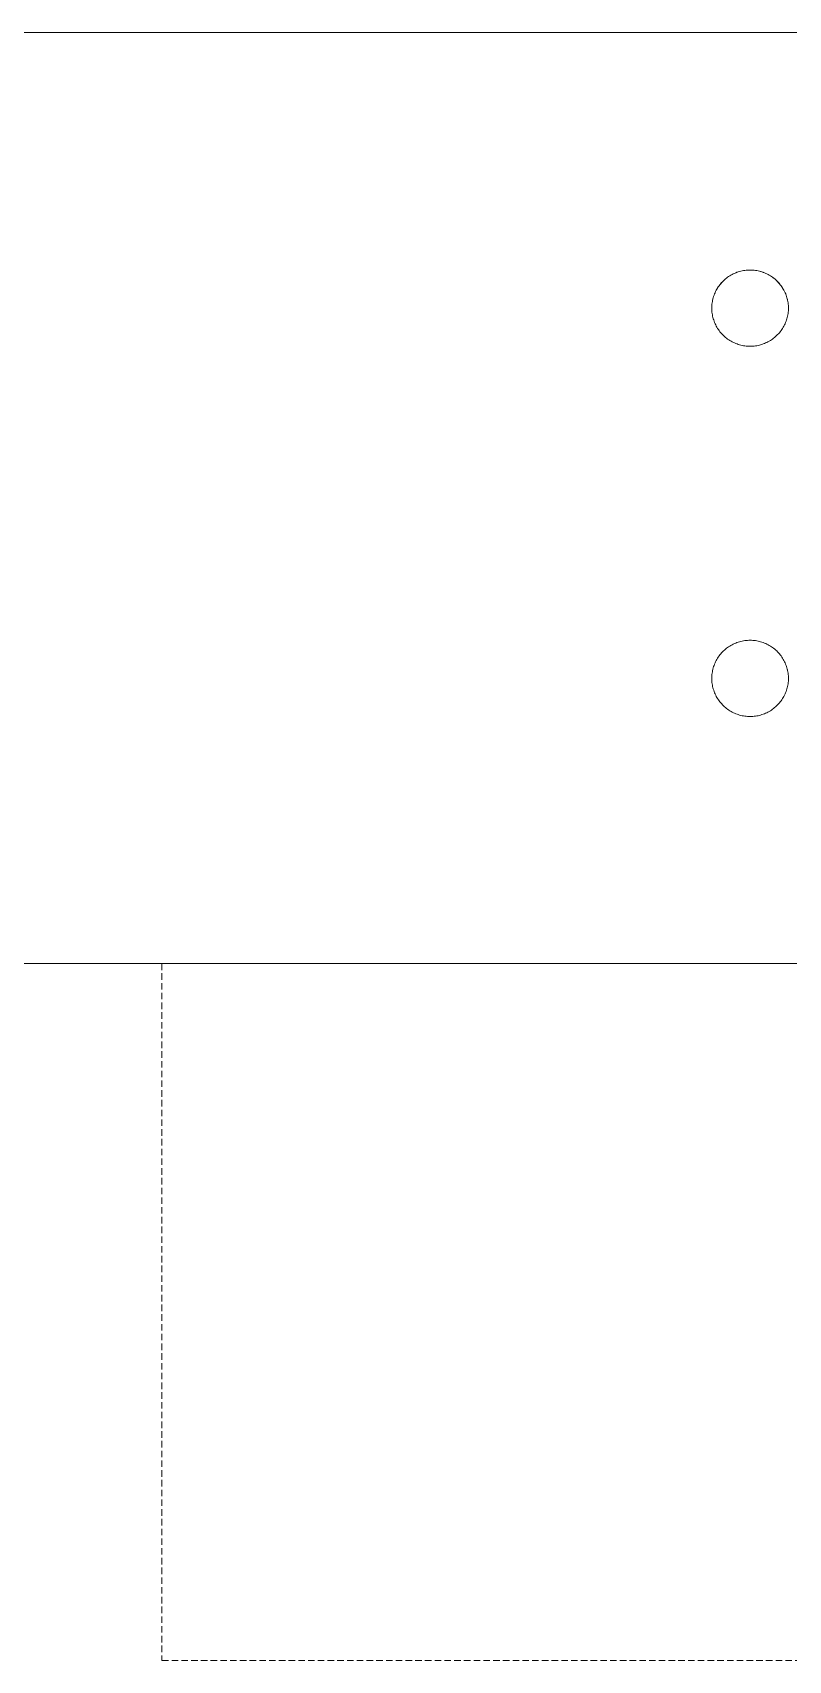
# Model space of a CAD drawing. Header units: millimetres. Extents: x -67 to 4862, y -244 to 3199.
# Drawn here: x 1088.2 to 1236, y 1028.8 to 1347.1 of the extents above; entities that cross this region are included whole.
import ezdxf

# ---------------------------------------------------------------- set-up
doc = ezdxf.new("R2010")
doc.units = ezdxf.units.MM
doc.linetypes.add('HIDDEN', pattern=[1.905, 1.27, -0.635])
doc.layers.add('ZANO_R', color=7, linetype='Continuous', lineweight=0)
doc.layers.add('ZANO_R_przerywana', color=7, linetype='HIDDEN', lineweight=0)

msp = doc.modelspace()

# ---------------------------------------------------------------- linework, layer by layer
at = {"layer": 'ZANO_R'}
for p, q in [((1263.53, 1347.09), (418.75, 1347.09)), ((1223.25, 1298.56), (1223.44, 1298.74)), ((1223.26, 1298.57), (1223.45, 1298.74)), ((1223.44, 1298.74), (1223.64, 1298.91)), ((1223.45, 1298.74), (1223.65, 1298.91)), ((1223.64, 1298.91), (1223.84, 1299.07)), ((1223.65, 1298.91), (1223.85, 1299.08)), ((1223.84, 1299.07), (1224.05, 1299.23)), ((1223.85, 1299.08), (1224.06, 1299.23)), ((1224.05, 1299.23), (1224.27, 1299.38)), ((1224.06, 1299.23), (1224.27, 1299.38)), ((1224.27, 1299.38), (1224.49, 1299.53)), ((1224.27, 1299.38), (1224.49, 1299.52)), ((1224.49, 1299.53), (1224.72, 1299.66)), ((1224.49, 1299.52), (1224.71, 1299.65)), ((1224.71, 1299.65), (1224.94, 1299.78)), ((1224.72, 1299.66), (1224.95, 1299.79)), ((1224.94, 1299.78), (1225.17, 1299.9)), ((1224.95, 1299.79), (1225.18, 1299.9)), ((1225.17, 1299.9), (1225.41, 1300.01)), ((1225.18, 1299.9), (1225.42, 1300.01)), ((1225.41, 1300.01), (1225.65, 1300.11)), ((1225.42, 1300.01), (1225.66, 1300.11)), ((1225.65, 1300.11), (1225.9, 1300.2)), ((1225.66, 1300.11), (1225.9, 1300.21)), ((1225.9, 1300.2), (1226.14, 1300.29)), ((1225.9, 1300.21), (1226.15, 1300.29)), ((1226.14, 1300.29), (1226.39, 1300.37)), ((1226.15, 1300.29), (1226.4, 1300.37)), ((1226.39, 1300.37), (1226.65, 1300.43)), ((1226.4, 1300.37), (1226.65, 1300.44)), ((1226.65, 1300.43), (1226.9, 1300.49)), ((1226.65, 1300.44), (1226.9, 1300.49)), ((1226.9, 1300.49), (1227.16, 1300.54)), ((1226.9, 1300.49), (1227.16, 1300.54)), ((1227.16, 1300.54), (1227.42, 1300.58)), ((1227.16, 1300.54), (1227.42, 1300.58)), ((1227.42, 1300.58), (1227.68, 1300.61)), ((1227.42, 1300.58), (1227.68, 1300.61)), ((1227.68, 1300.61), (1227.94, 1300.64)), ((1227.68, 1300.61), (1227.94, 1300.64)), ((1227.94, 1300.64), (1228.2, 1300.65)), ((1227.94, 1300.64), (1228.2, 1300.65)), ((1228.2, 1300.65), (1228.46, 1300.65)), ((1228.2, 1300.65), (1228.46, 1300.65)), ((1228.46, 1300.65), (1228.72, 1300.65)), ((1228.46, 1300.65), (1228.72, 1300.65)), ((1228.72, 1300.65), (1228.98, 1300.64)), ((1228.72, 1300.65), (1228.98, 1300.64)), ((1228.98, 1300.64), (1229.24, 1300.61)), ((1228.98, 1300.64), (1229.24, 1300.61)), ((1229.24, 1300.61), (1229.5, 1300.58)), ((1229.24, 1300.61), (1229.5, 1300.58)), ((1229.5, 1300.58), (1229.76, 1300.54)), ((1229.5, 1300.58), (1229.76, 1300.54)), ((1229.76, 1300.54), (1230.02, 1300.49)), ((1229.76, 1300.54), (1230.02, 1300.49)), ((1230.02, 1300.49), (1230.27, 1300.43)), ((1230.02, 1300.49), (1230.27, 1300.44)), ((1230.27, 1300.44), (1230.52, 1300.37)), ((1230.27, 1300.43), (1230.53, 1300.37)), ((1230.52, 1300.37), (1230.77, 1300.29)), ((1230.53, 1300.37), (1230.78, 1300.29)), ((1230.77, 1300.29), (1231.02, 1300.21)), ((1230.78, 1300.29), (1231.02, 1300.2)), ((1231.02, 1300.21), (1231.26, 1300.11)), ((1231.02, 1300.2), (1231.27, 1300.11)), ((1231.26, 1300.11), (1231.51, 1300.01)), ((1231.27, 1300.11), (1231.51, 1300.01)), ((1231.51, 1300.01), (1231.75, 1299.9)), ((1231.51, 1300.01), (1231.74, 1299.9)), ((1231.74, 1299.9), (1231.98, 1299.79)), ((1231.75, 1299.9), (1231.98, 1299.78)), ((1231.98, 1299.79), (1232.2, 1299.66)), ((1231.98, 1299.78), (1232.21, 1299.65)), ((1232.2, 1299.66), (1232.43, 1299.53)), ((1232.21, 1299.65), (1232.43, 1299.52)), ((1232.43, 1299.53), (1232.65, 1299.38)), ((1232.43, 1299.52), (1232.65, 1299.38)), ((1232.65, 1299.38), (1232.87, 1299.23)), ((1232.65, 1299.38), (1232.86, 1299.23)), ((1232.86, 1299.23), (1233.07, 1299.08)), ((1232.87, 1299.23), (1233.08, 1299.07)), ((1233.07, 1299.08), (1233.27, 1298.91)), ((1233.08, 1299.07), (1233.28, 1298.91)), ((1233.27, 1298.91), (1233.47, 1298.74)), ((1233.28, 1298.91), (1233.48, 1298.74)), ((1233.47, 1298.74), (1233.66, 1298.57)), ((1233.48, 1298.74), (1233.67, 1298.56)), ((1221.25, 1295.23), (1221.32, 1295.49)), ((1221.26, 1295.25), (1221.33, 1295.5)), ((1221.32, 1295.49), (1221.41, 1295.73)), ((1221.33, 1295.5), (1221.42, 1295.75)), ((1221.41, 1295.73), (1221.5, 1295.98)), ((1221.42, 1295.75), (1221.51, 1295.99)), ((1221.5, 1295.98), (1221.61, 1296.22)), ((1221.51, 1295.99), (1221.61, 1296.23)), ((1221.61, 1296.23), (1221.73, 1296.47)), ((1221.61, 1296.22), (1221.72, 1296.45)), ((1221.72, 1296.45), (1221.84, 1296.69)), ((1221.73, 1296.47), (1221.84, 1296.7)), ((1221.84, 1296.7), (1221.97, 1296.93)), ((1221.84, 1296.69), (1221.96, 1296.92)), ((1221.96, 1296.92), (1222.1, 1297.14)), ((1221.97, 1296.93), (1222.11, 1297.15)), ((1222.1, 1297.14), (1222.24, 1297.36)), ((1222.11, 1297.15), (1222.25, 1297.37)), ((1222.24, 1297.36), (1222.39, 1297.57)), ((1222.25, 1297.37), (1222.4, 1297.58)), ((1222.39, 1297.57), (1222.55, 1297.78)), ((1222.4, 1297.58), (1222.56, 1297.79)), ((1222.55, 1297.78), (1222.72, 1297.98)), ((1222.56, 1297.79), (1222.72, 1297.99)), ((1222.72, 1297.99), (1222.89, 1298.19)), ((1222.72, 1297.98), (1222.89, 1298.18)), ((1222.89, 1298.19), (1223.07, 1298.38)), ((1222.89, 1298.18), (1223.07, 1298.37)), ((1223.07, 1298.38), (1223.26, 1298.57)), ((1223.07, 1298.37), (1223.25, 1298.56)), ((1233.66, 1298.57), (1233.85, 1298.38)), ((1233.67, 1298.56), (1233.86, 1298.37)), ((1233.85, 1298.38), (1234.03, 1298.19)), ((1233.86, 1298.37), (1234.03, 1298.18)), ((1234.03, 1298.19), (1234.2, 1297.99)), ((1234.03, 1298.18), (1234.21, 1297.98)), ((1234.2, 1297.99), (1234.36, 1297.79)), ((1234.21, 1297.98), (1234.37, 1297.78)), ((1234.36, 1297.79), (1234.52, 1297.58)), ((1234.37, 1297.78), (1234.53, 1297.57)), ((1234.52, 1297.58), (1234.67, 1297.37)), ((1234.53, 1297.57), (1234.68, 1297.36)), ((1234.67, 1297.37), (1234.81, 1297.15)), ((1234.68, 1297.36), (1234.82, 1297.14)), ((1234.81, 1297.15), (1234.95, 1296.93)), ((1234.82, 1297.14), (1234.96, 1296.92)), ((1234.95, 1296.93), (1235.08, 1296.7)), ((1234.96, 1296.92), (1235.08, 1296.69)), ((1235.08, 1296.7), (1235.2, 1296.47)), ((1235.08, 1296.69), (1235.2, 1296.45)), ((1235.2, 1296.47), (1235.31, 1296.23)), ((1235.2, 1296.45), (1235.31, 1296.22)), ((1235.31, 1296.23), (1235.41, 1295.99)), ((1235.31, 1296.22), (1235.42, 1295.98)), ((1235.41, 1295.99), (1235.5, 1295.75)), ((1235.42, 1295.98), (1235.51, 1295.73)), ((1235.5, 1295.75), (1235.59, 1295.5)), ((1235.51, 1295.73), (1235.6, 1295.49)), ((1235.59, 1295.5), (1235.67, 1295.25)), ((1235.6, 1295.49), (1235.67, 1295.23)), ((1220.96, 1293.19), (1220.97, 1293.45)), ((1220.96, 1293.19), (1220.97, 1292.93)), ((1220.97, 1293.45), (1220.98, 1293.71)), ((1220.97, 1292.93), (1220.98, 1292.67)), ((1220.98, 1293.71), (1221, 1293.97)), ((1220.98, 1292.67), (1221.01, 1292.41)), ((1221, 1293.97), (1221.04, 1294.23)), ((1221.01, 1292.41), (1221.04, 1292.15)), ((1221.04, 1294.23), (1221.08, 1294.49)), ((1221.08, 1294.49), (1221.13, 1294.74)), ((1221.13, 1294.74), (1221.19, 1295)), ((1221.2, 1295.06), (1221.16, 1294.89)), ((1221.19, 1295), (1221.26, 1295.25)), ((1221.25, 1295.23), (1221.2, 1295.06)), ((1235.67, 1295.25), (1235.73, 1295)), ((1235.72, 1295.06), (1235.67, 1295.23)), ((1235.76, 1294.89), (1235.72, 1295.06)), ((1235.73, 1295), (1235.79, 1294.74)), ((1235.79, 1294.74), (1235.84, 1294.49)), ((1235.84, 1294.49), (1235.89, 1294.23)), ((1235.88, 1292.15), (1235.91, 1292.41)), ((1235.89, 1294.23), (1235.92, 1293.97)), ((1235.91, 1292.41), (1235.94, 1292.67)), ((1235.92, 1293.97), (1235.94, 1293.71)), ((1235.94, 1293.71), (1235.96, 1293.45)), ((1235.94, 1292.67), (1235.95, 1292.93)), ((1235.95, 1292.93), (1235.96, 1293.19)), ((1235.96, 1293.45), (1235.96, 1293.19)), ((1221.04, 1292.15), (1221.08, 1291.89)), ((1221.08, 1291.89), (1221.14, 1291.64)), ((1221.14, 1291.64), (1221.2, 1291.38)), ((1221.2, 1291.38), (1221.27, 1291.13)), ((1221.27, 1291.13), (1221.34, 1290.89)), ((1221.34, 1290.89), (1221.43, 1290.64)), ((1221.43, 1290.64), (1221.52, 1290.4)), ((1221.52, 1290.4), (1221.63, 1290.16)), ((1221.63, 1290.16), (1221.74, 1289.92)), ((1221.74, 1289.92), (1221.86, 1289.69)), ((1221.86, 1289.69), (1221.99, 1289.46)), ((1221.99, 1289.46), (1222.12, 1289.24)), ((1222.12, 1289.24), (1222.26, 1289.02)), ((1234.66, 1289.02), (1234.8, 1289.24)), ((1234.8, 1289.24), (1234.93, 1289.46)), ((1234.93, 1289.46), (1235.06, 1289.69)), ((1235.06, 1289.69), (1235.18, 1289.92)), ((1235.18, 1289.92), (1235.29, 1290.16)), ((1235.29, 1290.16), (1235.4, 1290.4)), ((1235.4, 1290.4), (1235.49, 1290.64)), ((1235.49, 1290.64), (1235.58, 1290.89)), ((1235.58, 1290.89), (1235.66, 1291.13)), ((1235.66, 1291.13), (1235.72, 1291.38)), ((1235.72, 1291.38), (1235.79, 1291.64)), ((1235.79, 1291.64), (1235.84, 1291.89)), ((1235.84, 1291.89), (1235.88, 1292.15)), ((1222.26, 1289.02), (1222.41, 1288.81)), ((1222.41, 1288.81), (1222.57, 1288.6)), ((1222.57, 1288.6), (1222.74, 1288.4)), ((1222.74, 1288.4), (1222.91, 1288.21)), ((1222.91, 1288.21), (1223.09, 1288.02)), ((1223.09, 1288.02), (1223.27, 1287.83)), ((1223.27, 1287.83), (1223.46, 1287.66)), ((1223.46, 1287.66), (1223.66, 1287.49)), ((1223.66, 1287.49), (1223.86, 1287.32)), ((1223.86, 1287.32), (1224.07, 1287.17)), ((1224.07, 1287.17), (1224.29, 1287.02)), ((1224.29, 1287.02), (1224.5, 1286.88)), ((1224.5, 1286.88), (1224.73, 1286.74)), ((1224.73, 1286.74), (1224.96, 1286.62)), ((1224.96, 1286.62), (1225.19, 1286.5)), ((1225.19, 1286.5), (1225.43, 1286.39)), ((1225.43, 1286.39), (1225.66, 1286.29)), ((1225.66, 1286.29), (1225.91, 1286.2)), ((1225.91, 1286.2), (1226.15, 1286.11)), ((1226.15, 1286.11), (1226.4, 1286.04)), ((1226.4, 1286.04), (1226.66, 1285.97)), ((1226.66, 1285.97), (1226.91, 1285.91)), ((1226.91, 1285.91), (1227.16, 1285.86)), ((1229.76, 1285.86), (1230.01, 1285.91)), ((1230.01, 1285.91), (1230.27, 1285.97)), ((1230.27, 1285.97), (1230.52, 1286.04)), ((1230.52, 1286.04), (1230.77, 1286.11)), ((1230.77, 1286.11), (1231.01, 1286.2)), ((1231.01, 1286.2), (1231.26, 1286.29)), ((1231.26, 1286.29), (1231.5, 1286.39)), ((1231.5, 1286.39), (1231.73, 1286.5)), ((1231.73, 1286.5), (1231.96, 1286.62)), ((1231.96, 1286.62), (1232.19, 1286.74)), ((1232.19, 1286.74), (1232.42, 1286.88)), ((1232.42, 1286.88), (1232.63, 1287.02)), ((1232.63, 1287.02), (1232.85, 1287.17)), ((1232.85, 1287.17), (1233.06, 1287.32)), ((1233.06, 1287.32), (1233.26, 1287.49)), ((1233.26, 1287.49), (1233.46, 1287.66)), ((1233.46, 1287.66), (1233.65, 1287.83)), ((1233.65, 1287.83), (1233.83, 1288.02)), ((1233.83, 1288.02), (1234.01, 1288.21)), ((1234.01, 1288.21), (1234.18, 1288.4)), ((1234.18, 1288.4), (1234.35, 1288.6)), ((1234.35, 1288.6), (1234.51, 1288.81)), ((1234.51, 1288.81), (1234.66, 1289.02)), ((1227.16, 1285.86), (1227.42, 1285.82)), ((1227.42, 1285.82), (1227.68, 1285.79)), ((1227.68, 1285.79), (1227.94, 1285.77)), ((1227.94, 1285.77), (1228.2, 1285.75)), ((1228.2, 1285.75), (1228.46, 1285.75)), ((1228.46, 1285.75), (1228.72, 1285.75)), ((1228.72, 1285.75), (1228.98, 1285.77)), ((1228.98, 1285.77), (1229.24, 1285.79)), ((1229.24, 1285.79), (1229.5, 1285.82)), ((1229.5, 1285.82), (1229.76, 1285.86)), ((1222.56, 1225.4), (1222.72, 1225.6)), ((1222.72, 1225.6), (1222.89, 1225.8)), ((1222.89, 1225.8), (1223.07, 1225.99)), ((1223.07, 1225.99), (1223.26, 1226.17)), ((1223.26, 1226.17), (1223.45, 1226.35)), ((1223.45, 1226.35), (1223.65, 1226.52)), ((1223.65, 1226.52), (1223.85, 1226.69)), ((1223.85, 1226.69), (1224.06, 1226.84)), ((1224.06, 1226.84), (1224.27, 1226.99)), ((1224.27, 1226.99), (1224.49, 1227.13)), ((1224.49, 1227.13), (1224.72, 1227.27)), ((1224.72, 1227.27), (1224.95, 1227.39)), ((1224.95, 1227.39), (1225.18, 1227.51)), ((1225.18, 1227.51), (1225.42, 1227.62)), ((1225.42, 1227.62), (1225.66, 1227.72)), ((1225.66, 1227.72), (1225.9, 1227.82)), ((1225.9, 1227.82), (1226.15, 1227.9)), ((1226.15, 1227.9), (1226.4, 1227.98)), ((1226.4, 1227.98), (1226.65, 1228.04)), ((1226.65, 1228.04), (1226.9, 1228.1)), ((1226.9, 1228.1), (1227.16, 1228.15)), ((1227.16, 1228.15), (1227.42, 1228.19)), ((1227.42, 1228.19), (1227.68, 1228.22)), ((1227.68, 1228.22), (1227.94, 1228.24)), ((1227.94, 1228.24), (1228.2, 1228.26)), ((1228.2, 1228.26), (1228.46, 1228.26)), ((1228.46, 1228.26), (1228.72, 1228.26)), ((1228.72, 1228.26), (1228.98, 1228.24)), ((1228.98, 1228.24), (1229.24, 1228.22)), ((1229.24, 1228.22), (1229.5, 1228.19)), ((1229.5, 1228.19), (1229.76, 1228.15)), ((1229.76, 1228.15), (1230.02, 1228.1)), ((1230.02, 1228.1), (1230.27, 1228.04)), ((1230.27, 1228.04), (1230.52, 1227.98)), ((1230.52, 1227.98), (1230.77, 1227.9)), ((1230.77, 1227.9), (1231.02, 1227.82)), ((1231.02, 1227.82), (1231.26, 1227.72)), ((1231.26, 1227.72), (1231.51, 1227.62)), ((1231.51, 1227.62), (1231.74, 1227.51)), ((1231.74, 1227.51), (1231.98, 1227.39)), ((1231.98, 1227.39), (1232.2, 1227.27)), ((1232.2, 1227.27), (1232.43, 1227.13)), ((1232.43, 1227.13), (1232.65, 1226.99)), ((1232.65, 1226.99), (1232.86, 1226.84)), ((1232.86, 1226.84), (1233.07, 1226.69)), ((1233.07, 1226.69), (1233.27, 1226.52)), ((1233.27, 1226.52), (1233.47, 1226.35)), ((1233.47, 1226.35), (1233.66, 1226.17)), ((1233.66, 1226.17), (1233.85, 1225.99)), ((1233.85, 1225.99), (1234.03, 1225.8)), ((1234.03, 1225.8), (1234.2, 1225.6)), ((1234.2, 1225.6), (1234.36, 1225.4)), ((1221.08, 1222.09), (1221.13, 1222.35)), ((1221.13, 1222.35), (1221.19, 1222.61)), ((1221.2, 1222.67), (1221.16, 1222.49)), ((1221.19, 1222.61), (1221.26, 1222.86)), ((1221.25, 1222.84), (1221.2, 1222.67)), ((1221.26, 1222.86), (1221.33, 1223.11)), ((1221.33, 1223.11), (1221.42, 1223.35)), ((1221.42, 1223.35), (1221.51, 1223.6)), ((1221.51, 1223.6), (1221.61, 1223.84)), ((1221.61, 1223.84), (1221.73, 1224.07)), ((1221.73, 1224.07), (1221.84, 1224.31)), ((1221.84, 1224.31), (1221.97, 1224.53)), ((1221.97, 1224.53), (1222.11, 1224.76)), ((1222.11, 1224.76), (1222.25, 1224.98)), ((1222.25, 1224.98), (1222.4, 1225.19)), ((1222.4, 1225.19), (1222.56, 1225.4)), ((1234.36, 1225.4), (1234.52, 1225.19)), ((1234.52, 1225.19), (1234.67, 1224.98)), ((1234.67, 1224.98), (1234.81, 1224.76)), ((1234.81, 1224.76), (1234.95, 1224.53)), ((1234.95, 1224.53), (1235.08, 1224.31)), ((1235.08, 1224.31), (1235.2, 1224.07)), ((1235.2, 1224.07), (1235.31, 1223.84)), ((1235.31, 1223.84), (1235.41, 1223.6)), ((1235.41, 1223.6), (1235.5, 1223.35)), ((1235.5, 1223.35), (1235.59, 1223.11)), ((1235.59, 1223.11), (1235.67, 1222.86)), ((1235.67, 1222.86), (1235.73, 1222.61)), ((1235.72, 1222.67), (1235.67, 1222.84)), ((1235.76, 1222.49), (1235.72, 1222.67)), ((1235.73, 1222.61), (1235.79, 1222.35)), ((1235.79, 1222.35), (1235.84, 1222.09)), ((1220.96, 1220.8), (1220.97, 1221.06)), ((1220.96, 1220.8), (1220.97, 1220.54)), ((1220.97, 1221.06), (1220.98, 1221.32)), ((1220.97, 1220.54), (1220.98, 1220.28)), ((1220.98, 1221.32), (1221, 1221.58)), ((1220.98, 1220.28), (1221.01, 1220.02)), ((1221, 1221.58), (1221.04, 1221.84)), ((1221.01, 1220.02), (1221.04, 1219.76)), ((1221.04, 1221.84), (1221.08, 1222.09)), ((1221.04, 1219.76), (1221.08, 1219.5)), ((1221.08, 1219.5), (1221.14, 1219.25)), ((1221.14, 1219.25), (1221.2, 1218.99)), ((1235.72, 1218.99), (1235.79, 1219.25)), ((1235.79, 1219.25), (1235.84, 1219.5)), ((1235.84, 1222.09), (1235.89, 1221.84)), ((1235.84, 1219.5), (1235.88, 1219.76)), ((1235.88, 1219.76), (1235.91, 1220.02)), ((1235.89, 1221.84), (1235.92, 1221.58)), ((1235.91, 1220.02), (1235.94, 1220.28)), ((1235.92, 1221.58), (1235.94, 1221.32)), ((1235.94, 1221.32), (1235.96, 1221.06)), ((1235.94, 1220.28), (1235.95, 1220.54)), ((1235.95, 1220.54), (1235.96, 1220.8)), ((1235.96, 1221.06), (1235.96, 1220.8)), ((1221.2, 1218.99), (1221.27, 1218.74)), ((1221.27, 1218.74), (1221.34, 1218.49)), ((1221.34, 1218.49), (1221.43, 1218.25)), ((1221.43, 1218.25), (1221.52, 1218)), ((1221.52, 1218), (1221.63, 1217.77)), ((1221.63, 1217.77), (1221.74, 1217.53)), ((1221.74, 1217.53), (1221.86, 1217.3)), ((1221.86, 1217.3), (1221.99, 1217.07)), ((1221.99, 1217.07), (1222.12, 1216.85)), ((1222.12, 1216.85), (1222.26, 1216.63)), ((1222.26, 1216.63), (1222.41, 1216.42)), ((1222.41, 1216.42), (1222.57, 1216.21)), ((1222.57, 1216.21), (1222.74, 1216.01)), ((1222.74, 1216.01), (1222.91, 1215.81)), ((1234.01, 1215.81), (1234.18, 1216.01)), ((1234.18, 1216.01), (1234.35, 1216.21)), ((1234.35, 1216.21), (1234.51, 1216.42)), ((1234.51, 1216.42), (1234.66, 1216.63)), ((1234.66, 1216.63), (1234.8, 1216.85)), ((1234.8, 1216.85), (1234.93, 1217.07)), ((1234.93, 1217.07), (1235.06, 1217.3)), ((1235.06, 1217.3), (1235.18, 1217.53)), ((1235.18, 1217.53), (1235.29, 1217.77)), ((1235.29, 1217.77), (1235.4, 1218)), ((1235.4, 1218), (1235.49, 1218.25)), ((1235.49, 1218.25), (1235.58, 1218.49)), ((1235.58, 1218.49), (1235.66, 1218.74)), ((1235.66, 1218.74), (1235.72, 1218.99)), ((1222.91, 1215.81), (1223.09, 1215.62)), ((1223.09, 1215.62), (1223.27, 1215.44)), ((1223.27, 1215.44), (1223.46, 1215.26)), ((1223.46, 1215.26), (1223.66, 1215.09)), ((1223.66, 1215.09), (1223.86, 1214.93)), ((1223.86, 1214.93), (1224.07, 1214.78)), ((1224.07, 1214.78), (1224.29, 1214.63)), ((1224.29, 1214.63), (1224.5, 1214.49)), ((1224.5, 1214.49), (1224.73, 1214.35)), ((1224.73, 1214.35), (1224.96, 1214.23)), ((1224.96, 1214.23), (1225.19, 1214.11)), ((1225.19, 1214.11), (1225.43, 1214)), ((1225.43, 1214), (1225.66, 1213.9)), ((1225.66, 1213.9), (1225.91, 1213.81)), ((1225.91, 1213.81), (1226.15, 1213.72)), ((1226.15, 1213.72), (1226.4, 1213.65)), ((1226.4, 1213.65), (1226.66, 1213.58)), ((1226.66, 1213.58), (1226.91, 1213.52)), ((1226.91, 1213.52), (1227.16, 1213.47)), ((1227.16, 1213.47), (1227.42, 1213.43)), ((1227.42, 1213.43), (1227.68, 1213.4)), ((1227.68, 1213.4), (1227.94, 1213.38)), ((1227.94, 1213.38), (1228.2, 1213.36)), ((1228.2, 1213.36), (1228.46, 1213.36)), ((1228.46, 1213.36), (1228.72, 1213.36)), ((1228.72, 1213.36), (1228.98, 1213.38)), ((1228.98, 1213.38), (1229.24, 1213.4)), ((1229.24, 1213.4), (1229.5, 1213.43)), ((1229.5, 1213.43), (1229.76, 1213.47)), ((1229.76, 1213.47), (1230.01, 1213.52)), ((1230.01, 1213.52), (1230.27, 1213.58)), ((1230.27, 1213.58), (1230.52, 1213.65)), ((1230.52, 1213.65), (1230.77, 1213.72)), ((1230.77, 1213.72), (1231.01, 1213.81)), ((1231.01, 1213.81), (1231.26, 1213.9)), ((1231.26, 1213.9), (1231.5, 1214)), ((1231.5, 1214), (1231.73, 1214.11)), ((1231.73, 1214.11), (1231.96, 1214.23)), ((1231.96, 1214.23), (1232.19, 1214.35)), ((1232.19, 1214.35), (1232.42, 1214.49)), ((1232.42, 1214.49), (1232.63, 1214.63)), ((1232.63, 1214.63), (1232.85, 1214.78)), ((1232.85, 1214.78), (1233.06, 1214.93)), ((1233.06, 1214.93), (1233.26, 1215.09)), ((1233.26, 1215.09), (1233.46, 1215.26)), ((1233.46, 1215.26), (1233.65, 1215.44)), ((1233.65, 1215.44), (1233.83, 1215.62)), ((1233.83, 1215.62), (1234.01, 1215.81)), ((1261.17, 1165.05), (418.75, 1165.05))]:
    msp.add_line(p, q, dxfattribs=at)
at = {"layer": 'ZANO_R_przerywana'}
for p, q in [((1113.46, 1165.05), (1113.46, 1028.8)), ((1113.46, 1028.8), (1413.46, 1028.8))]:
    msp.add_line(p, q, dxfattribs=at)

doc.saveas('drawing.dxf')
